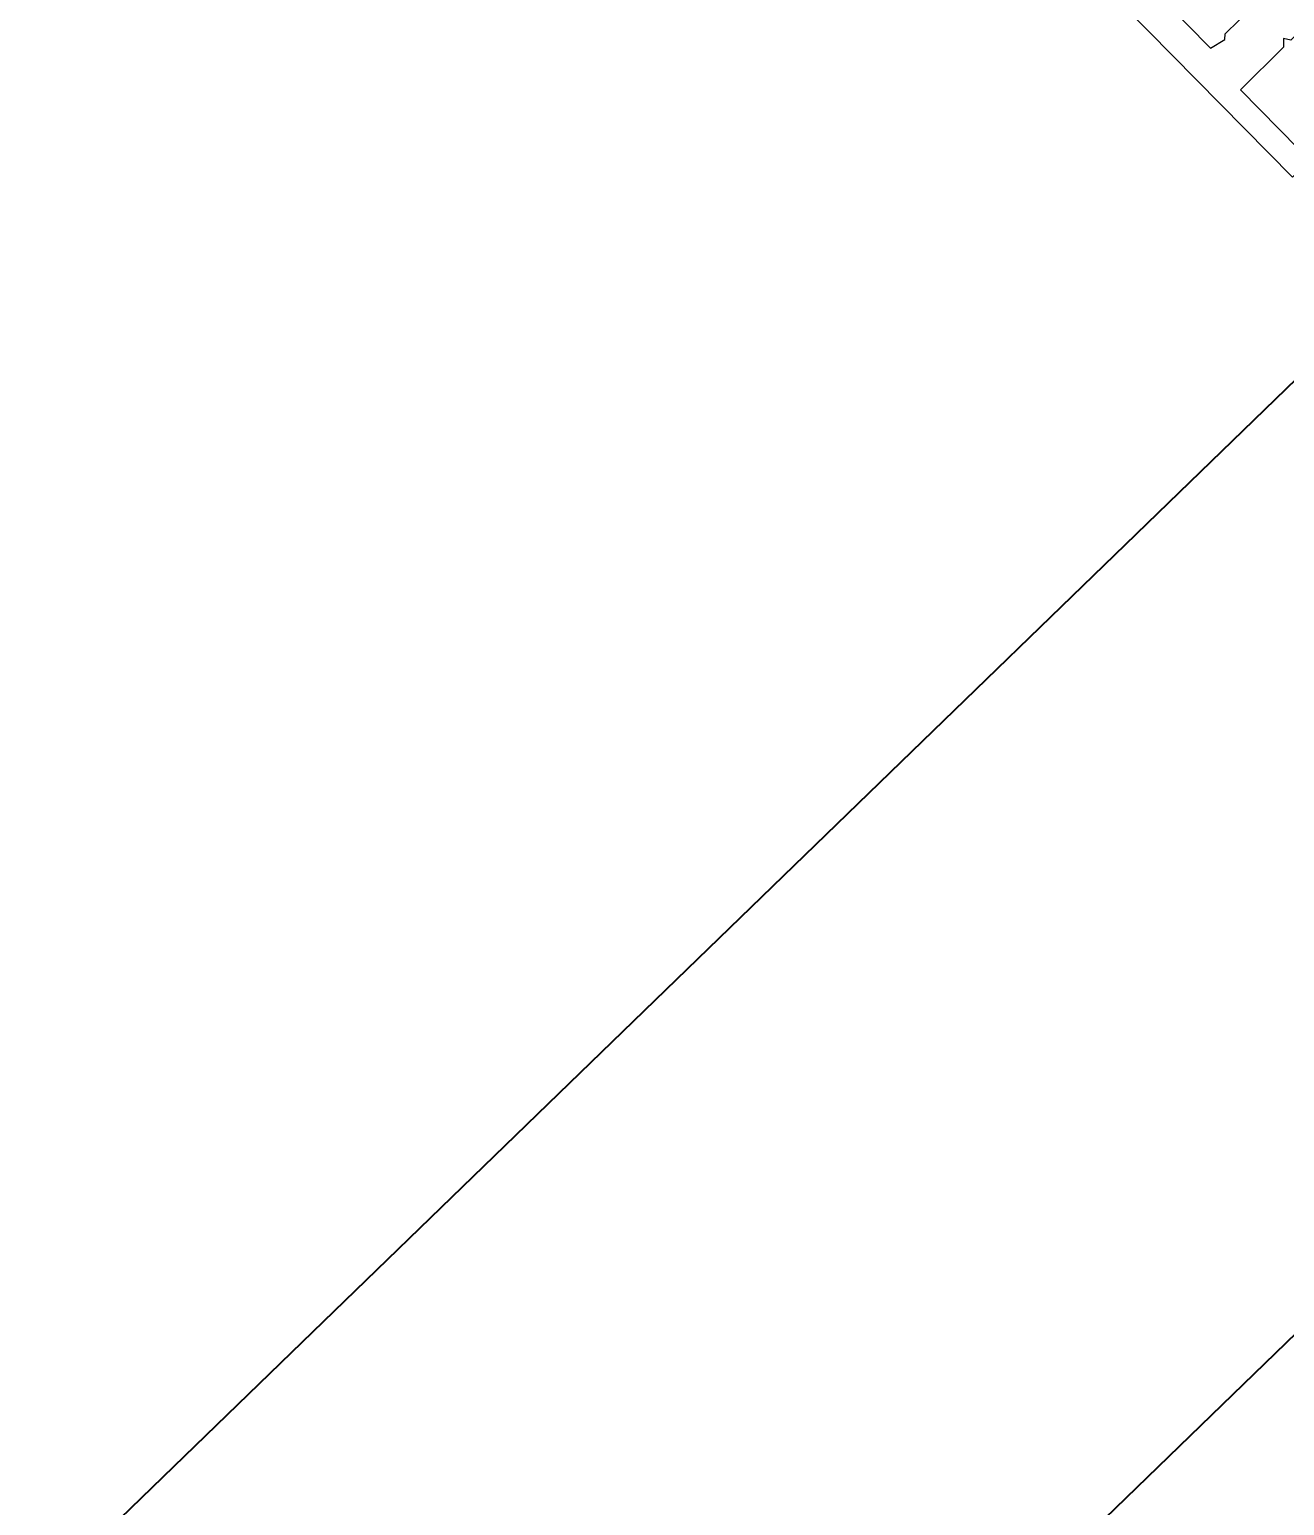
# Model space of a CAD drawing. Header units: millimetres. Extents: x -8428662 to 9409114, y 0 to 249028.
# Drawn here: x -189667.6 to -189591.8, y 109637.1 to 109726.2 of the extents above; entities that cross this region are included whole.
import ezdxf
from ezdxf import colors
from ezdxf.entities.mleader import LeaderData, LeaderLine
from ezdxf.math import Vec2, Vec3

# ---------------------------------------------------------------- set-up
doc = ezdxf.new("R2010")
doc.units = ezdxf.units.MM
doc.header["$MEASUREMENT"] = 0
doc.layers.get('0').update_dxf_attribs({"color": 250, "lineweight": 9})
for name, color, linetype, lineweight in [('_АР ТЕКСТ', 250, 'Continuous', 25), ('АР_Отметки', 250, 'Continuous', 15), ('АР_Перегородки витражные', 152, 'Continuous', 13), ('АР_Подоконники', 163, 'Continuous', 9), ('АР_Размеры дверей', 15, 'Continuous', 0), ('АР_Сущ Несущая стена', 216, 'Continuous', 30)]:
    doc.layers.add(name, color=color, linetype=linetype, lineweight=lineweight)
doc.layers.add('Тонкая', color=7, linetype='Continuous')
doc.styles.add('ISOCPEUR', font='isocpeur.ttf', dxfattribs={"width": 0.7})

# ---------------------------------------------------------------- blocks, each defined once
blk = doc.blocks.new('_DotSmall')
at = {"color": 0, "linetype": 'ByBlock', "const_width": 0.5}
blk.add_lwpolyline([(-0.0625, 0, 1), (0.0625, 0, 1)], format="xyb", close=True, dxfattribs=at)
blk = doc.blocks.new('стойка витр.')
at = {"lineweight": 0, "ltscale": 100, "transparency": 33554687}
for points in [[(7.552865449426463, -29.20159644143132), (3.790811872313498, -30.62819989795389), (3.216969908826286, -29.80262791351561), (3.358505795680685, -29.48817839122057), (1.715760294842767, -25.15614305267809)], [(-2.258247086545452, -23.27287612311193), (-7.844300284108613, -25.39115610946465), (-7.152623754285742, -27.21515572990756), (-6.480474312818842, -27.61228183979256), (-6.024430919787847, -27.43934621633525), (-6.413508587575052, -26.41332106186019), (-1.739484192192322, -24.64089033441996), (-0.3993375533900689, -28.17495120693638), (0.02910832117777318, -28.2732586849088), (-0.1831955090747215, -28.74493296838773), (1.113700732850702, -32.16493950470613), (-3.560323662532028, -33.93737023214635), (-3.906150933442404, -33.02539941386931), (-4.3621943264734, -33.19833503732661), (-4.645266100153094, -33.82723408192396), (-3.953589570330223, -35.65123370236688), (88.61521743849153, -0.5483364844694734)]]:
    blk.add_lwpolyline(points, dxfattribs=at)
blk = doc.blocks.new('A$Cf7573d2c')
at = {"color": 5, "lineweight": 0, "ltscale": 100, "transparency": 33554687}
for points in [[(59.23600692604668, -57.49742797698127), (60.00720510957763, -61.44628830635338), (59.09662615950219, -61.87256248592166), (58.81057523435447, -61.67998580618587), (54.2634303990053, -62.56802679647808)], [(51.73646704759449, -66.1671774207789), (52.88157409906853, -72.03060903266305), (54.79614538163878, -71.65670016474905), (55.30101650545839, -71.06121786679432), (55.20753037370741, -70.58252939883096), (54.13055739959236, -70.79285833732865), (53.17241072526667, -65.88674279826228), (56.88195725227706, -65.16228173740092), (57.05116537061986, -64.75657391108689), (57.48024175828323, -65.04543893066875), (61.07007052085828, -64.34435831751034), (62.02821719518397, -69.25047385657672), (61.07096198550425, -69.43742234735691), (61.16444811725523, -69.91611081532028), (61.73654996755067, -70.30126417477732), (63.65112125000451, -69.92735530684877), (44.67507682216819, 27.23800458030018)]]:
    blk.add_lwpolyline(points, dxfattribs=at)
at = {"layer": 'АР_Перегородки витражные', "rotation": 80.28340479355269}
blk.add_blockref('стойка витр.', (29.17858439369593, -60.01344902928395), dxfattribs=at)
blk = doc.blocks.new('A$Cd39b9c29')
at = {"color": 5, "ltscale": 150}
for p, q in [((2712.926967529347, -4791.11572777346), (4680.076830736827, -2877.601275894907)), ((2737.194348775665, -4824.668904606078), (4710.734972454258, -2905.506042351364))]:
    blk.add_line(p, q, dxfattribs=at)
at = {"color": 241, "ltscale": 100, "true_color": 0xf7abae, "xscale": -1, "rotation": 55.74238624617955}
blk.add_blockref('A$Cf7573d2c', (4644.773496303824, -2786.183340854594), dxfattribs=at)
blk = doc.blocks.new('A$Cec9b444d')
at = {"layer": 'Тонкая', "ltscale": 100, "rotation": 359.8999999999999}
blk.add_blockref('A$Cd39b9c29', (-19.13216614062549, 2.909131854816223), dxfattribs=at)

msp = doc.modelspace()

# ---------------------------------------------------------------- linework, layer by layer
at = {"layer": 'АР_Подоконники', "ltscale": 100}
msp.add_arc((-197115.7542506705, 115490.9179209339), 8940.172386791677, 271.6912536695478, 356.3290814001832, dxfattribs=at)
at = {"layer": 'АР_Сущ Несущая стена', "lineweight": 18, "ltscale": 100}
for centre, radius, start, end in [((-197116.3547424845, 115484.5892881857), 9778.654617052323, 272.5925479651556, 356.6353913736798), ((-197124.0221649795, 115502.5789153872), 9144.28346907419, 272.8206375183279, 356.2887310665694)]:
    msp.add_arc(centre, radius, start, end, dxfattribs=at)

# ---------------------------------------------------------------- block references
at = {"layer": 'АР_Размеры дверей', "ltscale": 100}
msp.add_blockref('A$Cec9b444d', (-194233.915110983, 112600.6824583525), dxfattribs=at)

# ---------------------------------------------------------------- leaders
at = {"layer": '_АР ТЕКСТ'}
ml = msp.add_multileader_mtext('Standard', dxfattribs=at)
ml.set_content('{\\W0.8;-2,550}', color=256, style='ISOCPEUR')
ml.set_leader_properties(color=256, linetype='Continuous', lineweight=-1)
ml.set_arrow_properties(name='DOTSMALL')
ml.build(insert=Vec2(0, 0))
ml.multileader.update_dxf_attribs({"has_text_frame": 1, "text_left_attachment_type": 4, "text_right_attachment_type": 4, "dogleg_length": 100, "arrow_head_size": 180})
ctx = ml.context
ctx.base_point, ctx.char_height, ctx.arrow_head_size, ctx.landing_gap_size, ctx.plane_origin = Vec3(-648899.2115489783, 123943.2638625839, -1.961751612303354), 250, 180, 50, Vec3(-648418.878185545, 121699.245469789, -1.961751612303354)
ctx.left_attachment, ctx.right_attachment = 4, 4
notes = []
notes.append((ctx, [(0, (0, 0, 0), (0, 0), (1, 0), 1, [])]))
ctx.mtext.insert, ctx.mtext.width, ctx.mtext.defined_height, ctx.mtext.line_spacing_style, ctx.mtext.flow_direction = Vec3(-648849.2115489783, 124276.5971959173, -1.961751612303354), 801.0864057841361, 330.709552927064, 2, 5
ml = msp.add_multileader_mtext('Standard', dxfattribs=at)
ml.set_content('{\\W0.8;-2,550}', color=256, style='ISOCPEUR')
ml.set_leader_properties(color=256, linetype='Continuous', lineweight=-1)
ml.set_arrow_properties(name='DOTSMALL')
ml.build(insert=Vec2(0, 0))
ml.multileader.update_dxf_attribs({"has_text_frame": 1, "text_left_attachment_type": 4, "text_right_attachment_type": 4, "dogleg_length": 100, "arrow_head_size": 180})
ctx = ml.context
ctx.base_point, ctx.char_height, ctx.arrow_head_size, ctx.landing_gap_size, ctx.plane_origin = Vec3(-307521.5639566672, 123917.1008524875, -1.961751612303354), 250, 180, 50, Vec3(-307041.2305932338, 121673.0824596926, -1.961751612303354)
ctx.left_attachment, ctx.right_attachment = 4, 4
notes.append((ctx, [(0, (0, 0, 0), (0, 0), (1, 0), 1, [])]))
ctx.mtext.insert, ctx.mtext.width, ctx.mtext.defined_height, ctx.mtext.line_spacing_style, ctx.mtext.flow_direction = Vec3(-307471.5639566672, 124250.4341858209, -1.961751612303354), 801.0864057841361, 330.709552927064, 2, 5
ml = msp.add_multileader_mtext('Standard', dxfattribs=at)
ml.set_content('{\\W0.8;-2,550}', color=256, style='ISOCPEUR')
ml.set_leader_properties(color=256, linetype='Continuous', lineweight=-1)
ml.set_arrow_properties(name='DOTSMALL')
ml.build(insert=Vec2(0, 0))
ml.multileader.update_dxf_attribs({"has_text_frame": 1, "text_left_attachment_type": 4, "text_right_attachment_type": 4, "dogleg_length": 100, "arrow_head_size": 180})
ctx = ml.context
ctx.base_point, ctx.char_height, ctx.arrow_head_size, ctx.landing_gap_size, ctx.plane_origin = Vec3(-660859.4041351055, 120073.2763382189, -1.961751612303354), 250, 180, 50, Vec3(-660379.0707716722, 117829.2579454239, -1.961751612303354)
ctx.left_attachment, ctx.right_attachment = 4, 4
notes.append((ctx, [(0, (0, 0, 0), (0, 0), (1, 0), 1, [])]))
ctx.mtext.insert, ctx.mtext.width, ctx.mtext.defined_height, ctx.mtext.line_spacing_style, ctx.mtext.flow_direction = Vec3(-660809.4041351055, 120406.6096715522, -1.961751612303354), 801.0864057841361, 330.709552927064, 2, 5
ml = msp.add_multileader_mtext('Standard', dxfattribs=at)
ml.set_content('{\\W0.8;-2,550}', color=256, style='ISOCPEUR')
ml.set_leader_properties(color=256, linetype='Continuous', lineweight=-1)
ml.set_arrow_properties(name='DOTSMALL')
ml.build(insert=Vec2(0, 0))
ml.multileader.update_dxf_attribs({"has_text_frame": 1, "text_left_attachment_type": 4, "text_right_attachment_type": 4, "dogleg_length": 100, "arrow_head_size": 180})
ctx = ml.context
ctx.base_point, ctx.char_height, ctx.arrow_head_size, ctx.landing_gap_size, ctx.plane_origin = Vec3(-319481.7565427944, 120047.1133281225, -1.961751612303354), 250, 180, 50, Vec3(-319001.423179361, 117803.0949353275, -1.961751612303354)
ctx.left_attachment, ctx.right_attachment = 4, 4
notes.append((ctx, [(0, (0, 0, 0), (0, 0), (1, 0), 1, [])]))
ctx.mtext.insert, ctx.mtext.width, ctx.mtext.defined_height, ctx.mtext.line_spacing_style, ctx.mtext.flow_direction = Vec3(-319431.7565427944, 120380.4466614558, -1.961751612303354), 801.0864057841361, 330.709552927064, 2, 5
at = {"layer": 'АР_Отметки'}
ml = msp.add_multileader_mtext('Standard', dxfattribs=at)
ml.set_content('%%P0,000', color=256, style='ISOCPEUR')
ml.set_leader_properties(color=256, linetype='Continuous', lineweight=-1)
ml.set_arrow_properties(name='DOTSMALL')
ml.build(insert=Vec2(0, 0))
ml.multileader.update_dxf_attribs({"has_text_frame": 1, "text_left_attachment_type": 4, "text_right_attachment_type": 4, "dogleg_length": 100, "arrow_head_size": 180})
ctx = ml.context
ctx.base_point, ctx.char_height, ctx.arrow_head_size, ctx.landing_gap_size, ctx.plane_origin = Vec3(-195756.5539536524, 128483.8249865545, -0.1595442850443263), 250, 180, 50, Vec3(-198827.6356693176, 126894.2764455226, -0.1595442850443263)
ctx.left_attachment, ctx.right_attachment = 4, 4
notes.append((ctx, [(0, (0, 0, 0), (0, 0), (1, 0), 1, [])]))
ctx.mtext.insert, ctx.mtext.width, ctx.mtext.line_spacing_style, ctx.mtext.flow_direction = Vec3(-195706.5539536524, 128817.1583198878, -0.1595442850443263), 852.6970314602484, 2, 5
ml = msp.add_multileader_mtext('Standard', dxfattribs=at)
ml.set_content('{\\W0.8;-2,250}', color=256, style='ISOCPEUR')
ml.set_leader_properties(color=256, linetype='Continuous', lineweight=-1)
ml.set_arrow_properties(name='DOTSMALL')
ml.build(insert=Vec2(0, 0))
ml.multileader.update_dxf_attribs({"has_text_frame": 1, "text_left_attachment_type": 4, "text_right_attachment_type": 4, "dogleg_length": 100, "arrow_head_size": 180})
ctx = ml.context
ctx.base_point, ctx.char_height, ctx.arrow_head_size, ctx.landing_gap_size, ctx.plane_origin = Vec3(-643357.0085543207, 128352.8588700729), 250, 180, 50, Vec3(-642978.9253629129, 126878.8351738673)
ctx.left_attachment, ctx.right_attachment = 4, 4
notes.append((ctx, [(0, (0, 0, 0), (0, 0), (1, 0), 1, [])]))
ctx.mtext.insert, ctx.mtext.width, ctx.mtext.defined_height, ctx.mtext.line_spacing_style, ctx.mtext.flow_direction = Vec3(-643307.0085543207, 128686.1922034062), 769.9889591111103, 343.8884462512117, 2, 5
ml = msp.add_multileader_mtext('Standard', dxfattribs=at)
ml.set_content('{\\W0.8;-2,250}', color=256, style='ISOCPEUR')
ml.set_leader_properties(color=256, linetype='Continuous', lineweight=-1)
ml.set_arrow_properties(name='DOTSMALL')
ml.build(insert=Vec2(0, 0))
ml.multileader.update_dxf_attribs({"has_text_frame": 1, "text_left_attachment_type": 4, "text_right_attachment_type": 4, "dogleg_length": 100, "arrow_head_size": 180})
ctx = ml.context
ctx.base_point, ctx.char_height, ctx.arrow_head_size, ctx.landing_gap_size, ctx.plane_origin = Vec3(-301979.3609620095, 128326.6958599765), 250, 180, 50, Vec3(-301601.2777706017, 126852.6721637709)
ctx.left_attachment, ctx.right_attachment = 4, 4
notes.append((ctx, [(0, (0, 0, 0), (0, 0), (1, 0), 1, [])]))
ctx.mtext.insert, ctx.mtext.width, ctx.mtext.defined_height, ctx.mtext.line_spacing_style, ctx.mtext.flow_direction = Vec3(-301929.3609620095, 128660.0291933098), 769.9889591111103, 343.8884462512117, 2, 5
ml = msp.add_multileader_mtext('Standard', dxfattribs=at)
ml.set_content('0,000', color=256, style='ISOCPEUR')
ml.set_leader_properties(color=256, linetype='Continuous', lineweight=-1)
ml.set_arrow_properties(name='DOTSMALL')
ml.build(insert=Vec2(0, 0))
ml.multileader.update_dxf_attribs({"has_text_frame": 1, "text_left_attachment_type": 4, "text_right_attachment_type": 4, "dogleg_length": 100, "arrow_head_size": 180})
ctx = ml.context
ctx.base_point, ctx.char_height, ctx.arrow_head_size, ctx.landing_gap_size, ctx.plane_origin = Vec3(-202684.2395502269, 121780.8524941115, -0.1595442850443263), 250, 180, 50, Vec3(-205755.3212658922, 120191.3039530797, -0.1595442850443263)
ctx.left_attachment, ctx.right_attachment = 4, 4
notes.append((ctx, [(0, (0, 0, 0), (0, 0), (1, 0), 1, [])]))
ctx.mtext.insert, ctx.mtext.width, ctx.mtext.line_spacing_style, ctx.mtext.flow_direction = Vec3(-202634.2395502269, 122114.1858274449, -0.1595442850443263), 852.6970314602484, 2, 5
ml = msp.add_multileader_mtext('Standard', dxfattribs=at)
ml.set_content('{\\W0.8;-2,250}', color=256, style='ISOCPEUR')
ml.set_leader_properties(color=256, linetype='Continuous', lineweight=-1)
ml.set_arrow_properties(name='DOTSMALL')
ml.build(insert=Vec2(0, 0))
ml.multileader.update_dxf_attribs({"has_text_frame": 1, "text_left_attachment_type": 4, "text_right_attachment_type": 4, "dogleg_length": 100, "arrow_head_size": 180})
ctx = ml.context
ctx.base_point, ctx.char_height, ctx.arrow_head_size, ctx.landing_gap_size, ctx.plane_origin = Vec3(-644429.1857169111, 120267.0421383413, 1.149675994230903e-08), 250, 180, 50, Vec3(-649087.6946519411, 116414.7346247101, 1.149675994230903e-08)
ctx.left_attachment, ctx.right_attachment = 4, 4
notes.append((ctx, [(0, (0, 0, 0), (0, 0), (1, 0), 1, [])]))
ctx.mtext.insert, ctx.mtext.width, ctx.mtext.defined_height, ctx.mtext.line_spacing_style, ctx.mtext.flow_direction = Vec3(-644379.1857169111, 120600.3754716746, 1.149675994230903e-08), 769.9889591111103, 343.8884462512117, 2, 5
ml = msp.add_multileader_mtext('Standard', dxfattribs=at)
ml.set_content('{\\W0.8;-2,250}', color=256, style='ISOCPEUR')
ml.set_leader_properties(color=256, linetype='Continuous', lineweight=-1)
ml.set_arrow_properties(name='DOTSMALL')
ml.build(insert=Vec2(0, 0))
ml.multileader.update_dxf_attribs({"has_text_frame": 1, "text_left_attachment_type": 4, "text_right_attachment_type": 4, "dogleg_length": 100, "arrow_head_size": 180})
ctx = ml.context
ctx.base_point, ctx.char_height, ctx.arrow_head_size, ctx.landing_gap_size, ctx.plane_origin = Vec3(-303051.5381246, 120240.8791282449, 1.149675994230903e-08), 250, 180, 50, Vec3(-307710.04705963, 116388.5716146137, 1.149675994230903e-08)
ctx.left_attachment, ctx.right_attachment = 4, 4
notes.append((ctx, [(0, (0, 0, 0), (0, 0), (1, 0), 1, [])]))
ctx.mtext.insert, ctx.mtext.width, ctx.mtext.defined_height, ctx.mtext.line_spacing_style, ctx.mtext.flow_direction = Vec3(-303001.5381246, 120574.2124615782, 1.149675994230903e-08), 769.9889591111103, 343.8884462512117, 2, 5
ml = msp.add_multileader_mtext('Standard', dxfattribs=at)
ml.set_content('{\\W0.8;-2,250}', color=256, style='ISOCPEUR')
ml.set_leader_properties(color=256, linetype='Continuous', lineweight=-1)
ml.set_arrow_properties(name='DOTSMALL')
ml.build(insert=Vec2(0, 0))
ml.multileader.update_dxf_attribs({"has_text_frame": 1, "text_left_attachment_type": 4, "text_right_attachment_type": 4, "dogleg_length": 100, "arrow_head_size": 180})
ctx = ml.context
ctx.base_point, ctx.char_height, ctx.arrow_head_size, ctx.landing_gap_size, ctx.plane_origin = Vec3(-682250.8892585913, 116985.8569053825, 1.149675994230903e-08), 250, 180, 50, Vec3(-683297.3528857331, 115928.762695511, 1.149675994230903e-08)
ctx.left_attachment, ctx.right_attachment = 4, 4
notes.append((ctx, [(0, (0, 0, 0), (0, 0), (1, 0), 1, [])]))
ctx.mtext.insert, ctx.mtext.width, ctx.mtext.defined_height, ctx.mtext.line_spacing_style, ctx.mtext.flow_direction = Vec3(-682200.8892585913, 117319.1902387158, 1.149675994230903e-08), 769.9889591111103, 343.8884462512117, 2, 5
ml = msp.add_multileader_mtext('Standard', dxfattribs=at)
ml.set_content('{\\W0.8;-2,250}', color=256, style='ISOCPEUR')
ml.set_leader_properties(color=256, linetype='Continuous', lineweight=-1)
ml.set_arrow_properties(name='DOTSMALL')
ml.build(insert=Vec2(0, 0))
ml.multileader.update_dxf_attribs({"has_text_frame": 1, "text_left_attachment_type": 4, "text_right_attachment_type": 4, "dogleg_length": 100, "arrow_head_size": 180})
ctx = ml.context
ctx.base_point, ctx.char_height, ctx.arrow_head_size, ctx.landing_gap_size, ctx.plane_origin = Vec3(-340873.2416662802, 116959.6938952861, 1.149675994230903e-08), 250, 180, 50, Vec3(-341919.7052934219, 115902.5996854146, 1.149675994230903e-08)
ctx.left_attachment, ctx.right_attachment = 4, 4
notes.append((ctx, [(0, (0, 0, 0), (0, 0), (1, 0), 1, [])]))
ctx.mtext.insert, ctx.mtext.width, ctx.mtext.defined_height, ctx.mtext.line_spacing_style, ctx.mtext.flow_direction = Vec3(-340823.2416662802, 117293.0272286194, 1.149675994230903e-08), 769.9889591111103, 343.8884462512117, 2, 5
ml = msp.add_multileader_mtext('Standard', dxfattribs=at)
ml.set_content('{\\W0.8;-2,650}', color=256, style='ISOCPEUR')
ml.set_leader_properties(color=256, linetype='Continuous', lineweight=-1)
ml.set_arrow_properties(name='DOTSMALL')
ml.build(insert=Vec2(0, 0))
ml.multileader.update_dxf_attribs({"has_text_frame": 1, "text_left_attachment_type": 4, "text_right_attachment_type": 4, "dogleg_length": 100, "arrow_head_size": 180})
ctx = ml.context
ctx.base_point, ctx.char_height, ctx.arrow_head_size, ctx.landing_gap_size, ctx.plane_origin = Vec3(-648262.8892585913, 114233.6666666667), 250, 180, 50, Vec3(-648459.6456229616, 112502.8541723344)
ctx.left_attachment, ctx.right_attachment = 4, 4
notes.append((ctx, [(0, (0, 0, 0), (0, 0), (1, 0), 1, [])]))
ctx.mtext.insert, ctx.mtext.width, ctx.mtext.defined_height, ctx.mtext.line_spacing_style, ctx.mtext.flow_direction = Vec3(-648212.8892585913, 114567), 881.1857792269554, 430.9869369475685, 2, 5
ml = msp.add_multileader_mtext('Standard', dxfattribs=at)
ml.set_content('{\\W0.8;-2,650}', color=256, style='ISOCPEUR')
ml.set_leader_properties(color=256, linetype='Continuous', lineweight=-1)
ml.set_arrow_properties(name='DOTSMALL')
ml.build(insert=Vec2(0, 0))
ml.multileader.update_dxf_attribs({"has_text_frame": 1, "text_left_attachment_type": 4, "text_right_attachment_type": 4, "dogleg_length": 100, "arrow_head_size": 180})
ctx = ml.context
ctx.base_point, ctx.char_height, ctx.arrow_head_size, ctx.landing_gap_size, ctx.plane_origin = Vec3(-306885.2416662802, 114207.5036565703), 250, 180, 50, Vec3(-307081.9980306504, 112476.691162238)
ctx.left_attachment, ctx.right_attachment = 4, 4
notes.append((ctx, [(0, (0, 0, 0), (0, 0), (1, 0), 1, [])]))
ctx.mtext.insert, ctx.mtext.width, ctx.mtext.defined_height, ctx.mtext.line_spacing_style, ctx.mtext.flow_direction = Vec3(-306835.2416662802, 114540.8369899036), 881.1857792269554, 430.9869369475685, 2, 5
for ctx, leaders in notes:
    for number, flags, end, landing, length, lines in leaders:
        leader = LeaderData()
        leader.index, (leader.has_last_leader_line, leader.has_dogleg_vector, leader.attachment_direction) = number, flags
        leader.last_leader_point, leader.dogleg_vector, leader.dogleg_length = Vec3(end), Vec3(landing), length
        for number, points, colour, breaks in lines:
            line = LeaderLine()
            line.index, line.vertices, line.color, line.breaks = number, Vec3.list(points), colors.encode_raw_color(colour), breaks
            leader.lines.append(line)
        ctx.leaders.append(leader)

doc.saveas('drawing.dxf')
